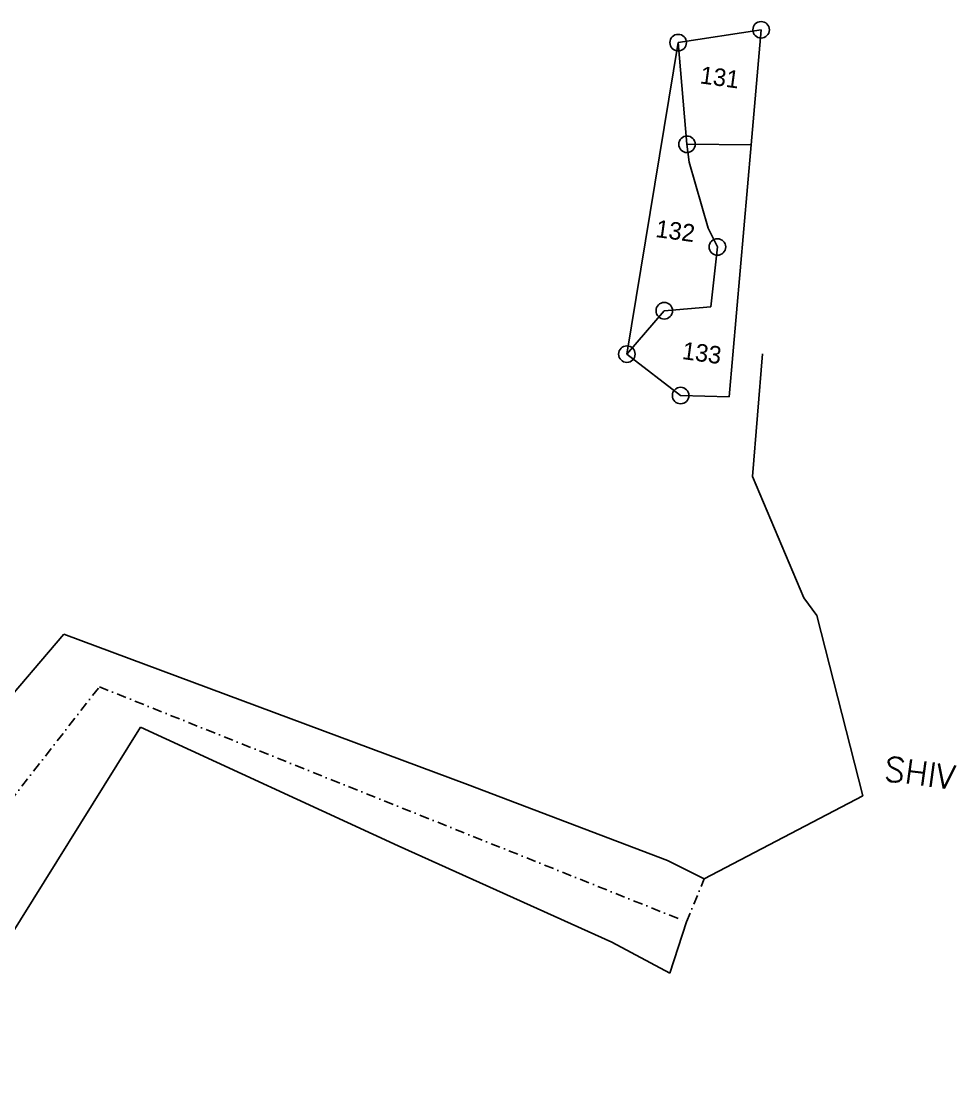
# Model space of a CAD drawing. Header units: metres. Extents: x 278019 to 279725, y 2060107 to 2061292.
# Drawn here: x 279234 to 279725, y 2060221 to 2060788 of the extents above; entities that cross this region are included whole.
import ezdxf
from ezdxf.enums import TextEntityAlignment as Align

# ---------------------------------------------------------------- set-up
doc = ezdxf.new("R2010")
doc.units = ezdxf.units.M
doc.linetypes.add('DASHDOT', pattern=[1, 0.5, -0.25, 0, -0.25])
for name, color, linetype in [('OFF', 1, 'Continuous'), ('POLY_PARCEL', 6, 'Continuous'), ('POLY_WATER', 4, 'Continuous'), ('TEXT_MAPOUT', 7, 'Continuous'), ('TEXT_PARCEL', 7, 'Continuous'), ('V_BOUND_LINE', 7, 'Continuous'), ('V_BOUND_STREAM_LINE', 7, 'DASHDOT')]:
    doc.layers.add(name, color=color, linetype=linetype)
doc.styles.get("Standard").update_dxf_attribs({"font": 'simplex.shx'})
doc.styles.add('TEXT_MAP', font='')
doc.styles.get('TEXT_MAP').set_extended_font_data('Kruti Dev 050')

msp = doc.modelspace()

# ---------------------------------------------------------------- linework, layer by layer
for centre in [(279622.92, 2060783.54), (279579.26, 2060776.8), (279583.9, 2060723.25), (279599.92, 2060669.16), (279571.94, 2060635.55), (279552.24, 2060612.69), (279580.54, 2060590.89)]:
    msp.add_circle(centre, 4.35)
at = {"layer": 'OFF'}
for p, q in [((279552.24, 2060612.69), (279579.26, 2060776.8)), ((279583.62, 2060313.63), (279574.81, 2060286.54))]:
    msp.add_line(p, q, dxfattribs=at)
at = {"layer": 'POLY_PARCEL'}
for p, q in [((279622.92, 2060783.54), (279579.26, 2060776.8)), ((279579.26, 2060776.8), (279583.9, 2060723.25)), ((279583.9, 2060723.25), (279617.65, 2060722.99)), ((279583.9, 2060723.25), (279585.07, 2060713.85)), ((279585.07, 2060713.85), (279595.01, 2060679.07)), ((279595.01, 2060679.07), (279599.92, 2060669.16)), ((279599.92, 2060669.16), (279596.43, 2060637.56)), ((279596.43, 2060637.56), (279571.94, 2060635.55)), ((279571.94, 2060635.55), (279552.24, 2060612.69)), ((279552.24, 2060612.69), (279580.54, 2060590.89)), ((279580.54, 2060590.89), (279606.11, 2060590.27))]:
    msp.add_line(p, q, dxfattribs=at)
at = {"layer": 'POLY_WATER'}
for p, q in [((279103.52, 2060287.02), (279255.87, 2060465.14)), ((279255.87, 2060465.14), (279468.29, 2060385.94)), ((279296.08, 2060416.18), (279174.32, 2060220.61)), ((279431.77, 2060353.68), (279296.08, 2060416.18)), ((279468.29, 2060385.94), (279573.71, 2060345.9)), ((279544.36, 2060302.94), (279431.77, 2060353.68)), ((279573.71, 2060345.9), (279593.02, 2060336.26)), ((279574.81, 2060286.54), (279544.36, 2060302.94))]:
    msp.add_line(p, q, dxfattribs=at)
at = {"layer": 'V_BOUND_LINE'}
for p, q in [((279617.65, 2060722.99), (279622.92, 2060783.54)), ((279606.11, 2060590.27), (279617.65, 2060722.99)), ((279618.34, 2060548.31), (279623.73, 2060612.84)), ((279645.38, 2060484.4), (279618.34, 2060548.31)), ((279652.26, 2060474.95), (279645.38, 2060484.4)), ((279676.42, 2060379.96), (279652.26, 2060474.95)), ((279593.02, 2060336.26), (279676.42, 2060379.96))]:
    msp.add_line(p, q, dxfattribs=at)
at = {"layer": 'V_BOUND_STREAM_LINE', "ltscale": 10}
for p, q in [((279128.1, 2060249.65), (279274.5, 2060437.44)), ((279274.5, 2060437.44), (279583.62, 2060313.63)), ((279583.62, 2060313.63), (279593.02, 2060336.26))]:
    msp.add_line(p, q, dxfattribs=at)

# ---------------------------------------------------------------- texts
at = {"layer": 'TEXT_MAPOUT'}
msp.add_text('SHIV', height=12.79, rotation=352.2372, dxfattribs=at).set_placement((279687.14, 2060388.24))
at = {"layer": 'TEXT_PARCEL', "style": 'TEXT_MAP'}
for s, p in [('131', (279600.56, 2060753.99)), ('132', (279577.18, 2060673.05)), ('133', (279591.15, 2060608.78))]:
    msp.add_text(s, height=9.209, rotation=352.2372, dxfattribs=at).set_placement(p, align=Align.CENTER)

doc.saveas('drawing.dxf')
